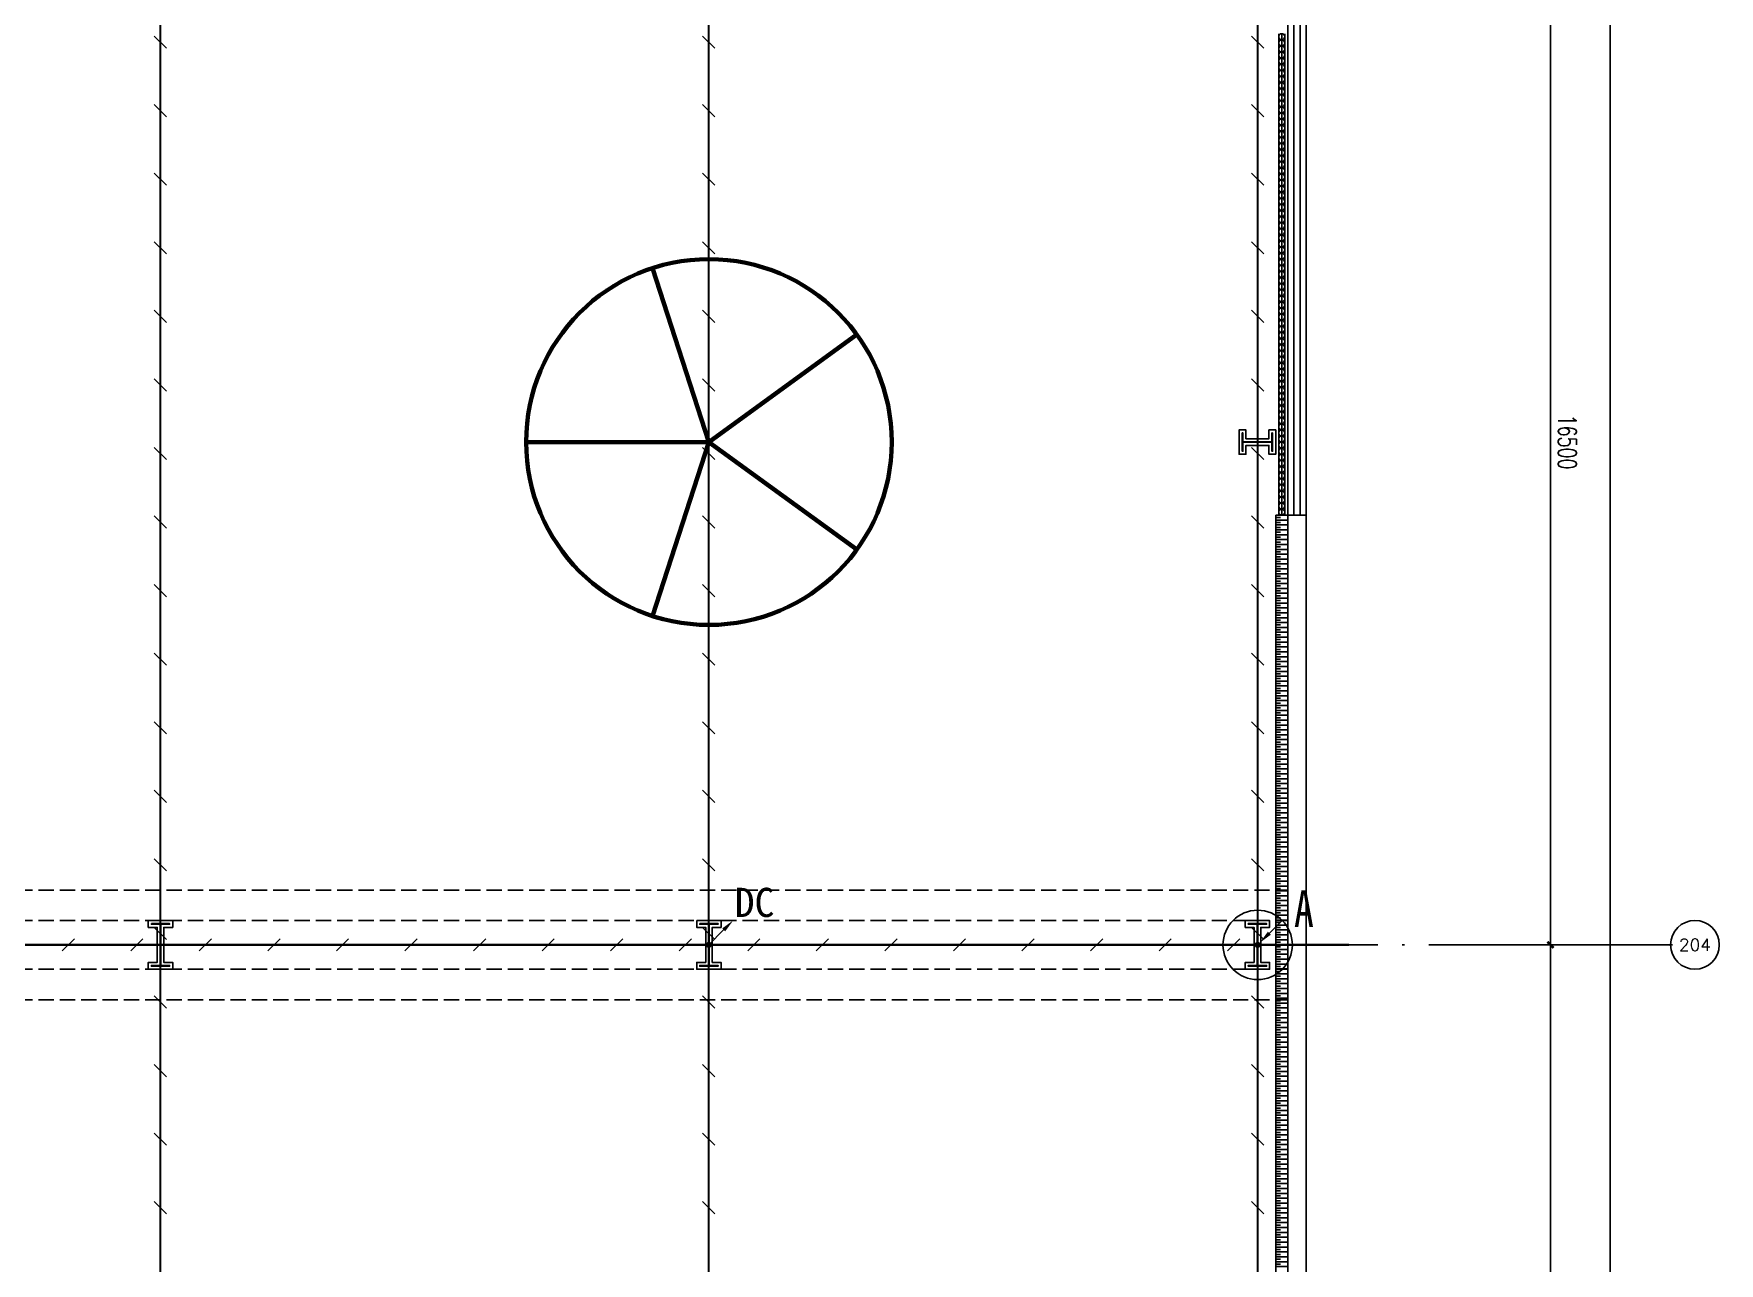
# Model space of a CAD drawing. Extents: x -1396510 to 1250330, y -1892470 to 1623980.
# Drawn here: x -148935 to -121275, y -1028334 to -1008160 of the extents above; entities that cross this region are included whole.
import ezdxf
from ezdxf.enums import TextEntityAlignment as Align

# ---------------------------------------------------------------- set-up
doc = ezdxf.new("R2010")
doc.units = 0
doc.header["$LTSCALE"] = 1000
doc.header["$MEASUREMENT"] = 0
for name, pattern in [('CENTER2', [1.125, 0.75, -0.125, 0.125, -0.125]), ('DASH', [0.35, 0.25, -0.1]), ('DOTE', [2.42, 2, -0.2, 0.02, -0.2])]:
    doc.linetypes.add(name, pattern=pattern)
doc.layers.get('Defpoints').update_dxf_attribs({"color": 210})
for name, color, linetype in [('99平面图例外参$0$A-HATCH-2', 251, 'Continuous'), ('A-AXIS-D', 1, 'Continuous'), ('A-AXIS-DOTE', 14, 'DOTE'), ('A-AXIS-DP', 126, 'Continuous'), ('A-HATCH-2', 251, 'Continuous'), ('A-HRAIL', 173, 'Continuous'), ('A-LIN-V', 9, 'Continuous'), ('A-WINDOW', 140, 'Continuous'), ('AS-COLN', 6, 'Continuous'), ('AS-WALL', 40, 'Continuous'), ('CURTWALL', 4, 'Continuous'), ('LWIRE', 4, 'Continuous'), ('SHTLN', 4, 'Continuous'), ('TEL_TEXT', 7, 'Continuous'), ('WIRE-接地', 4, 'Continuous'), ('WIRE-照明', 1, 'Continuous')]:
    doc.layers.add(name, color=color, linetype=linetype)
doc.layers.add('A-云线2', color=3, linetype='Continuous', plot=False)
doc.styles.add('-宋体', font='', dxfattribs={"width": 0.8})
doc.styles.add('_TCH_AXIS', font='COMPLEX', dxfattribs={"bigfont": 'GBCBIG'})
doc.styles.add('_TCH_DIM_T3', font='SIMPLEX', dxfattribs={"width": 0.705882, "bigfont": 'GBCBIG'})
doc.styles.add('A-DIM_T3', font='SIMPLEX', dxfattribs={"width": 0.705882, "bigfont": 'GBCBIG'})
doc.styles.get("Standard").update_dxf_attribs({"font": 'gbenor.shx', "bigfont": 'gbcbig.shx'})
doc.styles.add('宋体', font='')
doc.styles.get('-宋体').set_extended_font_data('SimSun')
doc.styles.get('宋体').set_extended_font_data('SimSun')
doc.dimstyles.new('_TCH_ARCH&&100', dxfattribs={"dimtxt": 297.5, "dimasz": 100, "dimexe": 100, "dimexo": 100, "dimgap": 126.25, "dimtad": 1, "dimdec": 0, "dimzin": 0, "dimdsep": 46, "dimtxsty": '_TCH_DIM_T3', "dimblk": 'ARCHTICK', "dimcen": 0.09, "dimclrt": 7, "dimazin": 2, "dimtfac": 1, "dimtdec": 0, "dimtix": 1, "dimtmove": 2, "dimatfit": 3, "dimfxl": 0, "dimtolj": 1, "dimtzin": 0, "dimarcsym": 0})
doc.dimstyles.new('A-DIM&&100', dxfattribs={"dimtxt": 297.5, "dimasz": 100, "dimexe": 100, "dimexo": 100, "dimgap": 126.25, "dimtad": 1, "dimdec": 0, "dimzin": 0, "dimdsep": 46, "dimtxsty": 'A-DIM_T3', "dimblk": 'ARCHTICK', "dimcen": 0.09, "dimclrt": 7, "dimazin": 2, "dimtfac": 1, "dimtdec": 0, "dimtix": 1, "dimtmove": 2, "dimatfit": 3, "dimfxl": 0, "dimtolj": 1, "dimtzin": 0, "dimarcsym": 0})

# ---------------------------------------------------------------- blocks, each defined once
blk = doc.blocks.new('_ArchTick')
at = {"color": 0, "linetype": 'ByBlock', "const_width": 0.4}
blk.add_lwpolyline([(-0.5, -0.5), (0.5, 0.5)], dxfattribs=at)
blk = doc.blocks.new('*D553')
at = {"layer": 'A-AXIS-D', "color": 0, "lineweight": -2, "transparency": 16777216}
for p, q in [((160194, -16500), (161210, -16500)), ((161110, -16500), (161110, -33000)), ((160194, -33000), (161210, -33000))]:
    blk.add_line(p, q, dxfattribs=at)
at = {"layer": 'Defpoints', "color": 0, "transparency": 16777216}
for p in [(160094, -16500), (160094, -33000), (161110, -33000)]:
    blk.add_point(p, dxfattribs=at)
at = {"layer": 'A-AXIS-D', "color": 0, "lineweight": -2, "transparency": 16777216, "xscale": 100, "yscale": 100, "zscale": 100}
for p, rotation in [((161110, -16500), 90), ((161110, -33000), 270)]:
    blk.add_blockref('_ArchTick', p, dxfattribs=dict(at, rotation=rotation))
at = {"layer": 'A-AXIS-D', "color": 7, "transparency": 16777216, "insert": (161385, -24750), "char_height": 297.5, "attachment_point": 5, "rotation": 270, "style": 'A-DIM_T3'}
blk.add_mtext('\\A1;16500', dxfattribs=at)
blk = doc.blocks.new('*D554')
at = {"layer": 'A-AXIS-D', "color": 0, "lineweight": -2, "transparency": 16777216}
for p, q in [((160194, -33000), (161210, -33000)), ((161110, -33000), (161110, -49500)), ((160194, -49500), (161210, -49500))]:
    blk.add_line(p, q, dxfattribs=at)
at = {"layer": 'Defpoints', "color": 0, "transparency": 16777216}
for p in [(160094, -33000), (160094, -49500), (161110, -49500)]:
    blk.add_point(p, dxfattribs=at)
at = {"layer": 'A-AXIS-D', "color": 0, "lineweight": -2, "transparency": 16777216, "xscale": 100, "yscale": 100, "zscale": 100}
for p, rotation in [((161110, -33000), 90), ((161110, -49500), 270)]:
    blk.add_blockref('_ArchTick', p, dxfattribs=dict(at, rotation=rotation))
at = {"layer": 'A-AXIS-D', "color": 7, "transparency": 16777216, "insert": (161385, -41250), "char_height": 297.5, "attachment_point": 5, "rotation": 270, "style": 'A-DIM_T3'}
blk.add_mtext('\\A1;16500', dxfattribs=at)
blk = doc.blocks.new('nt66')
at = {"layer": 'A-HATCH-2', "color": 8}
blk.add_lwpolyline([(-195840, 766870), (-195440, 766870), (-195440, 766758), (-195586, 766758), (-195586, 766182), (-195440, 766182), (-195440, 766070), (-195840, 766070), (-195840, 766182), (-195694, 766182), (-195694, 766758), (-195840, 766758)], close=True, dxfattribs=at)
at = {"layer": 'AS-COLN'}
blk.add_lwpolyline([(-195790, 766820), (-195490, 766820), (-195490, 766808), (-195636, 766808), (-195636, 766132), (-195490, 766132), (-195490, 766120), (-195790, 766120), (-195790, 766132), (-195644, 766132), (-195644, 766808), (-195790, 766808)], close=True, dxfattribs=at)
blk = doc.blocks.new('342343243')
at = {"layer": 'A-AXIS-DP', "color": 5}
blk.add_lwpolyline([(-155704, 832070), (-155404, 832070), (-155404, 832058), (-155550, 832058), (-155550, 831582), (-155404, 831582), (-155404, 831570), (-155704, 831570), (-155704, 831582), (-155558, 831582), (-155558, 832058), (-155704, 832058), (-155704, 832070)], close=True, dxfattribs=at)
at = {"layer": 'A-HATCH-2'}
blk.add_lwpolyline([(-155754, 832120), (-155354, 832120), (-155354, 832008), (-155500, 832008), (-155500, 831632), (-155354, 831632), (-155354, 831520), (-155754, 831520), (-155754, 831632), (-155608, 831632), (-155608, 832008), (-155754, 832008)], close=True, dxfattribs=at)
blk = doc.blocks.new('33333')
for p in [(48786, -76900), (57786, -76900), (66786, -76900)]:
    blk.add_blockref('nt66', p)
at = {"layer": 'A-AXIS-DP', "rotation": 270}
blk.add_blockref('342343243', (-960674, 542266), dxfattribs=at)
blk = doc.blocks.new('w42343')
at = {"layer": 'A-HATCH-2', "color": 8, "linetype": 'DASH'}
for p, q in [((-263654, 690470), (-128354, 690470)), ((-263654, 689970), (-128354, 689970)), ((-263654, 689170), (-128354, 689170)), ((-263654, 688670), (-128354, 688670))]:
    blk.add_line(p, q, dxfattribs=at)
blk = doc.blocks.new('w4324324')
at = {"layer": 'A-HATCH-2', "color": 0, "lineweight": 60}
for q in [(-1694760, 686605), (-1697614, 684532), (-1691907, 684532), (-1696524, 681178), (-1692997, 681178)]:
    blk.add_line((-1694760, 683605), q, dxfattribs=at)
blk.add_circle((-1694760, 683605), 3000, dxfattribs=at)
blk = doc.blocks.new('ner546')
at = {"layer": 'A-LIN-V', "color": 8}
blk.add_blockref('w4324324', (614780, -64744), dxfattribs=at)
blk = doc.blocks.new('*D5786')
at = {"layer": 'A-AXIS-D', "color": 0, "lineweight": -2, "transparency": 16777216}
for p, q in [((160294, 650), (162190, 650)), ((162090, 650), (162090, -83150)), ((160294, -83150), (162190, -83150))]:
    blk.add_line(p, q, dxfattribs=at)
at = {"layer": 'Defpoints', "color": 0, "transparency": 16777216}
for p in [(160194, 650), (160194, -83150), (162090, -83150)]:
    blk.add_point(p, dxfattribs=at)
at = {"layer": 'A-AXIS-D', "color": 0, "lineweight": -2, "transparency": 16777216, "xscale": 100, "yscale": 100, "zscale": 100}
for p, rotation in [((162090, 650), 90), ((162090, -83150), 270)]:
    blk.add_blockref('_ArchTick', p, dxfattribs=dict(at, rotation=rotation))
at = {"layer": 'A-AXIS-D', "color": 7, "transparency": 16777216, "insert": (162365, -41250), "char_height": 297.5, "attachment_point": 5, "rotation": 270, "style": '_TCH_DIM_T3'}
blk.add_mtext('\\A1;83800', dxfattribs=at)
blk = doc.blocks.new('99平面图例外参$0$$LinePat$填挖边坡')
at = {"color": 0}
for p, q in [((0, 0), (0, -1500)), ((300, 0), (300, -600))]:
    blk.add_line(p, q, dxfattribs=at)
at = {"layer": 'Defpoints', "color": 0}
blk.add_point((600, 0), dxfattribs=at)
blk = doc.blocks.new('99平面图例外参$0$$LinePat$圆环')
for points in [[(0, 150), (300, 150)], [(0, 0), (300, 0)], [(0, -150), (300, -150)]]:
    blk.add_lwpolyline(points)
at = {"color": 0}
blk.add_circle((150, 0), 150, dxfattribs=at)
blk = doc.blocks.new('$TelecSys$00000008')
blk.add_line((0.4, 0.4), (-0.4, -0.4))
blk = doc.blocks.new('$TelecSys$00000078')
for p, q in [((1.15, 1.15), (0.55, 0.55)), ((0.104, 0.104), (0.104, 0.104)), ((-0.104, -0.104), (-0.104, -0.104))]:
    blk.add_line(p, q)
at = {"const_width": 0.142}
blk.add_lwpolyline([(-0.071, 0, 1), (0.071, 0, 1)], format="xyb", close=True, dxfattribs=at)
blk.add_solid([(0.62, 0.48), (0.48, 0.62), (0.1, 0.1)])
at = {"width": 0.8, "flags": 9}
blk.add_attdef('A', (0, 0), '', height=0.00002, dxfattribs=at)
blk = doc.blocks.new('$TelecSys$00000079')
for p, q in [((0.7, 0.7), (0, 0)), ((0.104, 0.104), (0.104, 0.104)), ((-0.104, -0.104), (-0.104, -0.104))]:
    blk.add_line(p, q)
at = {"const_width": 0.142}
blk.add_lwpolyline([(-0.071, 0, 1), (0.071, 0, 1)], format="xyb", close=True, dxfattribs=at)
blk.add_solid([(0.63, 0.77), (0.77, 0.63), (1.15, 1.15)])
at = {"width": 0.8, "flags": 9}
blk.add_attdef('A', (0, 0), '', height=0.00002, dxfattribs=at)
blk = doc.blocks.new('世赫2#厂房一层0821')
at = {"layer": 'A-AXIS-D'}
blk.add_circle((163479.3, -32998.9), 400, dxfattribs=at)
at = {"layer": 'A-AXIS-DOTE', "color": 8}
blk.add_line((156300, -89188.9), (156300, 6366.1), dxfattribs=at)
at = {"layer": 'A-AXIS-DOTE', "color": 8, "ltscale": 2}
for p, q in [((138300, -87498.9), (138300, 6300)), ((147300, -87498.9), (147300, 6300)), ((163114.2, -33000), (-11095.8, -33000))]:
    blk.add_line(p, q, dxfattribs=at)
at = {"layer": 'A-LIN-V'}
for p, q in [((156600, -25950), (156600, -41400)), ((156800, -25950), (156600, -25950))]:
    blk.add_line(p, q, dxfattribs=at)
at = {"layer": 'AS-WALL'}
for p, q in [((156800, -25950), (156800, -41400)), ((157100, -25950), (156800, -25950)), ((157100, -25950), (157100, -41400))]:
    blk.add_line(p, q, dxfattribs=at)
at = {"layer": 'CURTWALL'}
for p, q in [((156800, -7050), (156800, -25950)), ((156900, -7050), (156900, -25950)), ((157000, -7050), (157000, -25950)), ((157100, -7050), (157100, -25950)), ((157100, -25950), (156800, -25950))]:
    blk.add_line(p, q, dxfattribs=at)
at = {"layer": '99平面图例外参$0$A-HATCH-2', "color": 203, "xscale": 0.1334196891197501, "yscale": 0.1333333333333333, "zscale": 0.1333333333333333, "rotation": 90.00000000081378}
for p in [(156600, -26030.1), (156600, -26110.1), (156600, -26190.2), (156600, -26270.2), (156600, -26350.3), (156600, -26430.3), (156600, -26510.4), (156600, -26590.4), (156600, -26670.5), (156600, -26750.5), (156600, -26830.6), (156600, -26910.6), (156600, -26990.7), (156600, -27070.7), (156600, -27150.8), (156600, -27230.8), (156600, -27310.9), (156600, -27390.9), (156600, -27471), (156600, -27551), (156600, -27631.1), (156600, -27711.1), (156600, -27791.2), (156600, -27871.2), (156600, -27951.3), (156600, -28031.3), (156600, -28111.4), (156600, -28191.5), (156600, -28271.5), (156600, -28351.6), (156600, -28431.6), (156600, -28511.7), (156600, -28591.7), (156600, -28671.8), (156600, -28751.8), (156600, -28831.9), (156600, -28911.9), (156600, -28992), (156600, -29072), (156600, -29152.1), (156600, -29232.1), (156600, -29312.2), (156600, -29392.2), (156600, -29472.3), (156600, -29552.3), (156600, -29632.4), (156600, -29712.4), (156600, -29792.5), (156600, -29872.5), (156600, -29952.6), (156600, -30032.6), (156600, -30112.7), (156600, -30192.7), (156600, -30272.8), (156600, -30352.8), (156600, -30432.9), (156600, -30513), (156600, -30593), (156600, -30673.1), (156600, -30753.1), (156600, -30833.2), (156600, -30913.2), (156600, -30993.3), (156600, -31073.3), (156600, -31153.4), (156600, -31233.4), (156600, -31313.5), (156600, -31393.5), (156600, -31473.6), (156600, -31553.6), (156600, -31633.7), (156600, -31713.7), (156600, -31793.8), (156600, -31873.8), (156600, -31953.9), (156600, -32033.9), (156600, -32114), (156600, -32194), (156600, -32274.1), (156600, -32354.1), (156600, -32434.2), (156600, -32514.2), (156600, -32594.3), (156600, -32674.4), (156600, -32754.4), (156600, -32834.5), (156600, -32914.5), (156600, -32994.6), (156600, -33074.6), (156600, -33154.7), (156600, -33234.7), (156600, -33314.8), (156600, -33394.8), (156600, -33474.9), (156600, -33554.9), (156600, -33635), (156600, -33715), (156600, -33795.1), (156600, -33875.1), (156600, -33955.2), (156600, -34035.2), (156600, -34115.3), (156600, -34195.3), (156600, -34275.4), (156600, -34355.4), (156600, -34435.5), (156600, -34515.5), (156600, -34595.6), (156600, -34675.6), (156600, -34755.7), (156600, -34835.8), (156600, -34915.8), (156600, -34995.9), (156600, -35075.9), (156600, -35156), (156600, -35236), (156600, -35316.1), (156600, -35396.1), (156600, -35476.2), (156600, -35556.2), (156600, -35636.3), (156600, -35716.3), (156600, -35796.4), (156600, -35876.4), (156600, -35956.5), (156600, -36036.5), (156600, -36116.6), (156600, -36196.6), (156600, -36276.7), (156600, -36356.7), (156600, -36436.8), (156600, -36516.8), (156600, -36596.9), (156600, -36676.9), (156600, -36757), (156600, -36837), (156600, -36917.1), (156600, -36997.2), (156600, -37077.2), (156600, -37157.3), (156600, -37237.3), (156600, -37317.4), (156600, -37397.4), (156600, -37477.5), (156600, -37557.5), (156600, -37637.6), (156600, -37717.6), (156600, -37797.7), (156600, -37877.7), (156600, -37957.8), (156600, -38037.8), (156600, -38117.9), (156600, -38197.9), (156600, -38278)]:
    blk.add_blockref('99平面图例外参$0$$LinePat$填挖边坡', p, dxfattribs=at)
at = {"layer": 'A-HRAIL', "xscale": 0.3333333333082387, "yscale": 0.3333333333111111, "zscale": 0.3333333333111111, "rotation": 90}
for p in [(156700, -18150), (156700, -18250), (156700, -18350), (156700, -18450), (156700, -18550), (156700, -18650), (156700, -18750), (156700, -18850), (156700, -18950), (156700, -19050), (156700, -19150), (156700, -19250), (156700, -19350), (156700, -19450), (156700, -19550), (156700, -19650), (156700, -19750), (156700, -19850), (156700, -19950), (156700, -20050), (156700, -20150), (156700, -20250), (156700, -20350), (156700, -20450), (156700, -20550), (156700, -20650), (156700, -20750), (156700, -20850), (156700, -20950), (156700, -21050), (156700, -21150), (156700, -21250), (156700, -21350), (156700, -21450), (156700, -21550), (156700, -21650), (156700, -21750), (156700, -21850), (156700, -21950), (156700, -22050), (156700, -22150), (156700, -22250), (156700, -22350), (156700, -22450), (156700, -22550), (156700, -22650), (156700, -22750), (156700, -22850), (156700, -22950), (156700, -23050), (156700, -23150), (156700, -23250), (156700, -23350), (156700, -23450), (156700, -23550), (156700, -23650), (156700, -23750), (156700, -23850), (156700, -23950), (156700, -24050), (156700, -24150), (156700, -24250), (156700, -24350), (156700, -24450), (156700, -24550), (156700, -24650), (156700, -24750), (156700, -24850), (156700, -24950), (156700, -25050), (156700, -25150), (156700, -25250), (156700, -25350), (156700, -25450), (156700, -25550), (156700, -25650), (156700, -25750), (156700, -25850), (156700, -25950)]:
    blk.add_blockref('99平面图例外参$0$$LinePat$圆环', p, dxfattribs=at)
at = {"layer": 'A-LIN-V', "color": 8, "rotation": 90.00000000000001}
blk.add_blockref('ner546', (766160.7, 1055230), dxfattribs=at)
at = {"layer": 'A-WINDOW'}
for name in ['33333', 'w42343']:
    blk.add_blockref(name, (285154.2, -722570), dxfattribs=at)
at = {"layer": 'A-AXIS-D', "color": 7, "style": '_TCH_AXIS'}
blk.add_text('204', height=196.63, dxfattribs=at).set_placement((163217.1, -33097.2), (163741.5, -33097.2), align=Align.FIT)
at = {"layer": 'A-AXIS-D'}
dim = blk.add_linear_dim(base=(162089.7, -83150), p1=(160194.2, 650), p2=(160194.2, -83150), angle=270, dimstyle='_TCH_ARCH&&100', dxfattribs=at)
dim.commit()
dim.dimension.update_dxf_attribs({"geometry": '*D5786', "text_midpoint": (162364.7, -41250), "dimtype": 161, "text_rotation": 270})
for base, p1, p2, picture, middle in [((161110, -33000), (160094.2, -16500), (160094.2, -33000), '*D553', (161385, -24750)), ((161110, -49500), (160094.2, -33000), (160094.2, -49500), '*D554', (161385, -41250))]:
    dim = blk.add_linear_dim(base=base, p1=p1, p2=p2, angle=270, dimstyle='A-DIM&&100', override={"dimgap": 0}, dxfattribs=at)
    dim.commit()
    dim.dimension.update_dxf_attribs({"geometry": picture, "text_midpoint": middle, "dimtype": 129, "text_rotation": 270})

msp = doc.modelspace()

# ---------------------------------------------------------------- linework, layer by layer
at = {"layer": 'WIRE-接地', "linetype": 'CENTER2', "const_width": 35}
for points in [[(-285160, -1072610), (-128850.2, -1072610), (-128850.2, -990110), (-263858.2, -990110)], [(-146858.2, -1072610), (-146858.2, -990110)], [(-137858.2, -990110), (-137858.2, -1072610)], [(-274760.7, -1023110), (-128850.2, -1023110)], [(-127350.2, -1023110), (-128850.2, -1023110)]]:
    msp.add_lwpolyline(points, dxfattribs=at)
at = {"layer": 'WIRE-照明', "color": 6, "linetype": 'Continuous'}
msp.add_circle((-128850.2, -1023110), 569.2, dxfattribs=at)

# ---------------------------------------------------------------- block references
at = {"layer": 'A-云线2'}
msp.add_blockref('世赫2#厂房一层0821', (-285154.2, -990110), dxfattribs=at)
at = {"layer": 'LWIRE', "xscale": -350, "yscale": 350, "zscale": 350, "rotation": 270}
msp.add_blockref('$TelecSys$00000079', (-137858.2, -1023110), dxfattribs=at)
at = {"layer": 'LWIRE', "xscale": 350, "yscale": 350, "zscale": 350}
msp.add_blockref('$TelecSys$00000078', (-128850.2, -1023110), dxfattribs=at)
at = {"layer": 'SHTLN', "xscale": 250, "yscale": 250, "zscale": 250}
for p, rotation in [((-146858.2, -1008297.5), 89.99999999999997), ((-137858.2, -1008297.5), 269.9999999999997), ((-128850.2, -1008297.5), 90), ((-146858.2, -1009422.5), 89.99999999999997), ((-137858.2, -1009422.5), 269.9999999999997), ((-128850.2, -1009422.5), 90), ((-146858.2, -1010547.5), 89.99999999999997), ((-137858.2, -1010547.5), 269.9999999999997), ((-128850.2, -1010547.5), 90), ((-146858.2, -1011672.5), 89.99999999999997), ((-137858.2, -1011672.5), 269.9999999999997), ((-128850.2, -1011672.5), 90), ((-146858.2, -1012797.5), 89.99999999999997), ((-137858.2, -1012797.5), 269.9999999999997), ((-128850.2, -1012797.5), 90), ((-146858.2, -1013922.5), 89.99999999999997), ((-137858.2, -1013922.5), 269.9999999999997), ((-128850.2, -1013922.5), 90), ((-146858.2, -1015047.5), 89.99999999999997), ((-137858.2, -1015047.5), 269.9999999999997), ((-128850.2, -1015047.5), 90), ((-146858.2, -1016172.5), 89.99999999999997), ((-137858.2, -1016172.5), 269.9999999999997), ((-128850.2, -1016172.5), 90), ((-146858.2, -1017297.5), 89.99999999999997), ((-137858.2, -1017297.5), 269.9999999999997), ((-128850.2, -1017297.5), 90), ((-146858.2, -1018422.5), 89.99999999999997), ((-137858.2, -1018422.5), 269.9999999999997), ((-128850.2, -1018422.5), 90), ((-146858.2, -1019547.5), 89.99999999999997), ((-137858.2, -1019547.5), 269.9999999999997), ((-128850.2, -1019547.5), 90), ((-146858.2, -1020672.5), 89.99999999999997), ((-137858.2, -1020672.5), 269.9999999999997), ((-128850.2, -1020672.5), 90), ((-146858.2, -1021797.5), 89.99999999999997), ((-137858.2, -1021797.5), 269.9999999999997), ((-128850.2, -1021797.5), 90), ((-146858.2, -1022922.5), 89.99999999999997), ((-137858.2, -1022922.5), 269.9999999999997), ((-128850.2, -1022922.5), 90), ((-148368, -1023110), 1.539509925772235e-07), ((-147243, -1023110), 1.539509925772235e-07), ((-146118, -1023110), 1.539509925772235e-07), ((-144993, -1023110), 1.539509925772235e-07), ((-143868, -1023110), 1.539509925772235e-07), ((-142743, -1023110), 1.539509925772235e-07), ((-141618, -1023110), 1.539509925772235e-07), ((-140493, -1023110), 1.539509925772235e-07), ((-139368, -1023110), 1.539509925772235e-07), ((-138243, -1023110), 1.539509925772235e-07), ((-137118, -1023110), 1.539509925772235e-07), ((-135993, -1023110), 1.539509925772235e-07), ((-134868, -1023110), 1.539509925772235e-07), ((-133743, -1023110), 1.539509925772235e-07), ((-132618, -1023110), 1.539509925772235e-07), ((-131493, -1023110), 1.539509925772235e-07), ((-130368, -1023110), 1.539509925772235e-07), ((-129243, -1023110), 1.539509925772235e-07), ((-146858.2, -1024047.5), 89.99999999999997), ((-137858.2, -1024047.5), 269.9999999999997), ((-128850.2, -1024047.5), 90), ((-146858.2, -1025172.5), 89.99999999999997), ((-137858.2, -1025172.5), 269.9999999999997), ((-128850.2, -1025172.5), 90), ((-146858.2, -1026297.5), 89.99999999999997), ((-137858.2, -1026297.5), 269.9999999999997), ((-128850.2, -1026297.5), 90), ((-146858.2, -1027422.5), 89.99999999999997), ((-137858.2, -1027422.5), 269.9999999999997), ((-128850.2, -1027422.5), 90)]:
    msp.add_blockref('$TelecSys$00000008', p, dxfattribs=dict(at, rotation=rotation))

# ---------------------------------------------------------------- texts
at = {"layer": 'TEL_TEXT', "style": '宋体'}
msp.add_text('DC', height=478.48, dxfattribs=at).set_placement((-137431.8, -1022652.1))
at = {"layer": 'TEL_TEXT', "style": '-宋体', "width": 0.8}
msp.add_text('A', height=600, dxfattribs=at).set_placement((-128254.4, -1022814.9))

doc.saveas('drawing.dxf')
